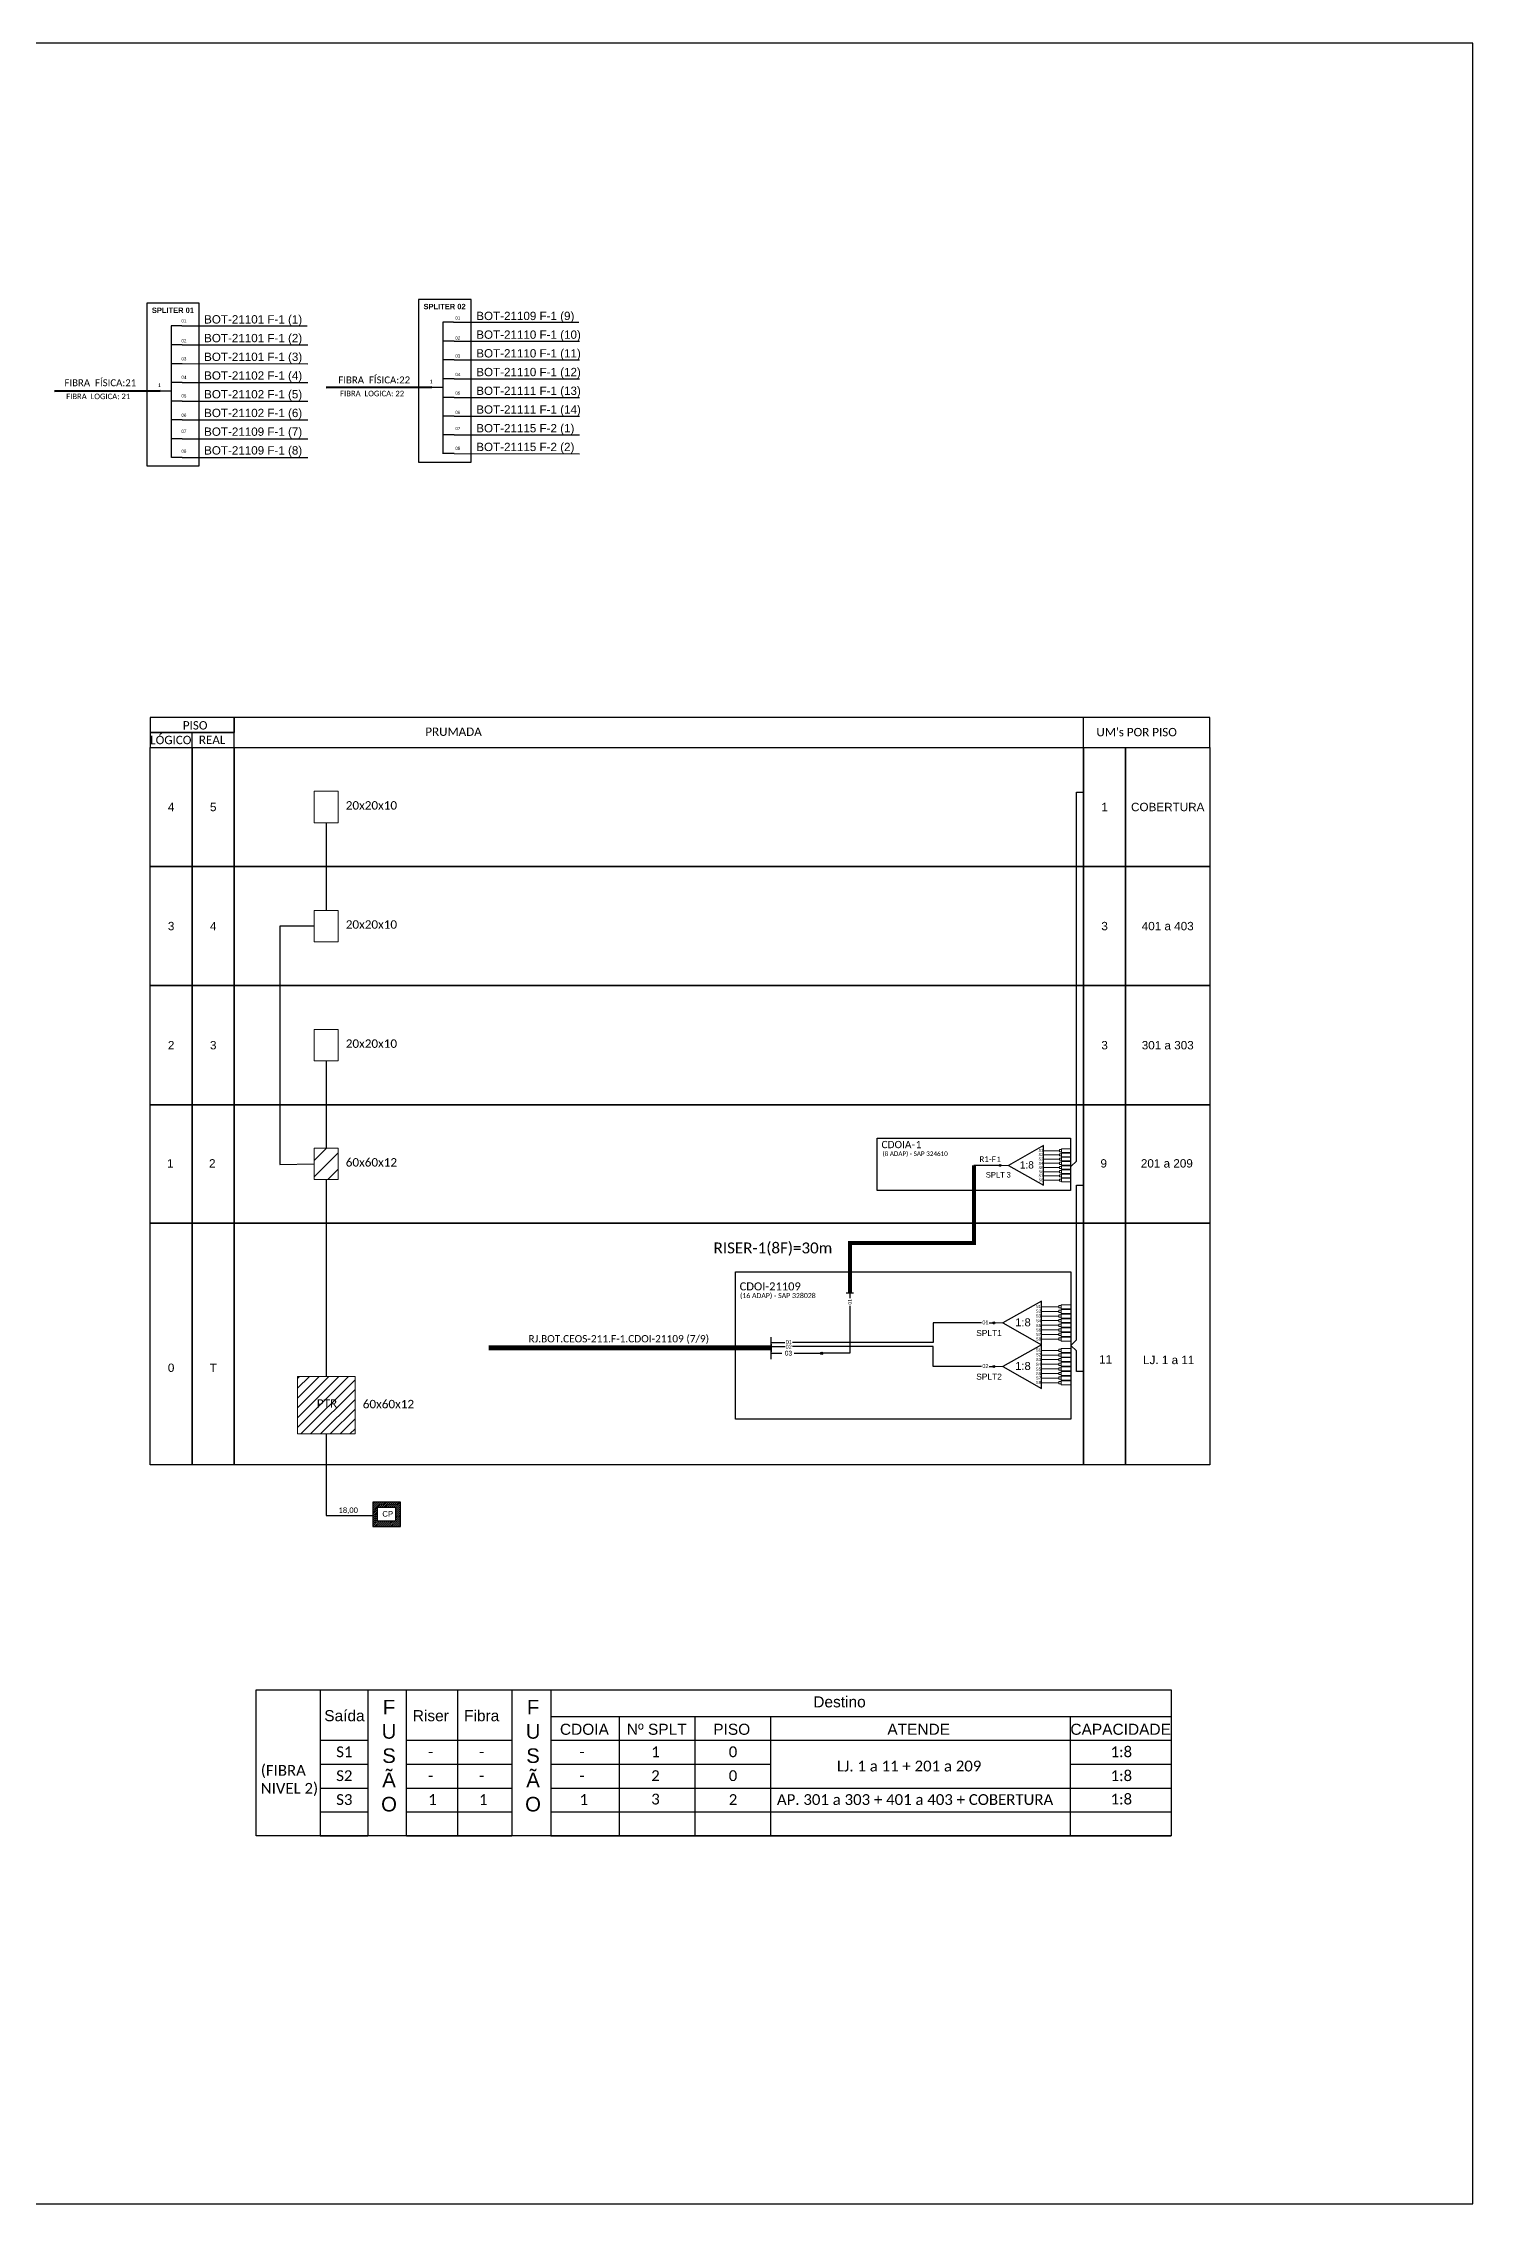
# Model space of a CAD drawing. Extents: x -89 to 749, y 705 to 1299.
# Drawn here: x 356 to 749, y 705 to 1299 of the extents above; entities that cross this region are included whole.
import ezdxf
from ezdxf.enums import TextEntityAlignment as Align

# ---------------------------------------------------------------- set-up
doc = ezdxf.new("R2010")
doc.units = 0
doc.layers.add('10.1-Caixas Subterrâneas', color=5, linetype='Continuous')
doc.styles.add('ARIAL', font='arial.ttf')
doc.styles.get("Standard").update_dxf_attribs({"font": 'arial.ttf'})
doc.styles.add('WMF-Calibri0', font='CALIBRI.TTF')

# ---------------------------------------------------------------- blocks, each defined once
blk = doc.blocks.new('*X58')
at = {"color": 0, "linetype": 'Continuous'}
for p, q in [((-1.25, 0.34099), (-0.49099, 1.1)), ((-1.25, 0.517767), (-0.667767, 1.1)), ((-1.25, 0.694544), (-0.844544, 1.1)), ((-1.25, 0.87132), (-1.02132, 1.1)), ((-1.25, 1.048097), (-1.198097, 1.1)), ((-1.25, 0.164214), (-0.8035, 0.610714)), ((-1.25, -0.012563), (-0.8035, 0.433937)), ((-1.25, -0.18934), (-0.8035, 0.25716)), ((-1.25, -0.366117), (-0.8035, 0.080383)), ((-0.789214, 0.625), (-0.314214, 1.1)), ((-0.612437, 0.625), (-0.137437, 1.1)), ((-0.43566, 0.625), (0.03934, 1.1)), ((-0.258883, 0.625), (0.216117, 1.1)), ((-0.082107, 0.625), (0.392893, 1.1)), ((0.09467, 0.625), (0.56967, 1.1)), ((0.271447, 0.625), (0.746447, 1.1)), ((0.448223, 0.625), (0.923223, 1.1)), ((0.625, 0.625), (1.1, 1.1)), ((0.801777, 0.625), (1.25, 1.073223)), ((0.8035, 0.449947), (1.25, 0.896447)), ((0.8035, 0.27317), (1.25, 0.71967)), ((0.8035, 0.096393), (1.25, 0.542893)), ((0.8035, -0.080383), (1.25, 0.366117)), ((0.8035, -0.25716), (1.25, 0.18934)), ((0.8035, -0.433937), (1.25, 0.012563)), ((-1.25, -0.542893), (-0.8035, -0.096393)), ((-1.25, -0.71967), (-0.8035, -0.27317)), ((-1.25, -0.896447), (-0.8035, -0.449947)), ((-1.25, -1.073223), (-0.801777, -0.625)), ((-1.1, -1.1), (-0.625, -0.625)), ((-0.923223, -1.1), (-0.448223, -0.625)), ((-0.746447, -1.1), (-0.271447, -0.625)), ((-0.56967, -1.1), (-0.09467, -0.625)), ((-0.392893, -1.1), (0.082107, -0.625)), ((-0.216117, -1.1), (0.258883, -0.625)), ((-0.03934, -1.1), (0.43566, -0.625)), ((0.137437, -1.1), (0.612437, -0.625)), ((0.314214, -1.1), (0.789214, -0.625)), ((0.49099, -1.1), (1.25, -0.34099)), ((0.667767, -1.1), (1.25, -0.517767)), ((0.8035, -0.610714), (1.25, -0.164214)), ((0.844544, -1.1), (1.25, -0.694544)), ((1.02132, -1.1), (1.25, -0.87132)), ((1.198097, -1.1), (1.25, -1.048097))]:
    blk.add_line(p, q, dxfattribs=at)
blk = doc.blocks.new('MANHOLE_MQ')
at = {"color": 0, "linetype": 'Continuous'}
for p, q in [((0.00000623, 0.00000569), (-0.00000627, 0.00000569)), ((-0.00000627, 0.00000569), (-0.00000627, -0.00000531)), ((-0.00000404, 0.00000331), (0.00000399, 0.00000331)), ((-0.00000404, -0.00000294), (-0.00000404, 0.00000331)), ((0.00000399, 0.00000331), (0.00000399, -0.00000294)), ((0.00000623, -0.00000531), (0.00000623, 0.00000569)), ((-0.00000627, -0.00000531), (0.00000623, -0.00000531)), ((0.00000399, -0.00000294), (-0.00000404, -0.00000294)), ((0.00000399, -0.00000294), (0.00000399, -0.00000294))]:
    blk.add_line(p, q, dxfattribs=at)
at = {"color": 0, "linetype": 'Continuous', "xscale": 5e-06, "yscale": 5e-06, "zscale": 1e-05}
blk.add_blockref('*X58', (-0.00000002, 0.00000019), dxfattribs=at)
blk = doc.blocks.new('SPLT_1-8_SC-APC')
at = {"color": 1}
blk.add_lwpolyline([(-7.37, -2.1), (-17.04, -7.55), (-7.37, -13), (-7.37, -2.1)], dxfattribs=at)
at = {"color": 3, "lineweight": 0}
for points in [[(-2.99, -3.51), (-7.37, -3.51)], [(-7.37, -4.66), (-2.99, -4.66)], [(-2.41, -3.02), (-2.41, -4)], [(-2.41, -3.02), (0, -3.02)], [(-2.41, -4), (0, -4)], [(-2.41, -4.17), (-2.41, -5.16)], [(-2.41, -4.17), (0, -4.17)], [(-2.41, -5.16), (0, -5.16)], [(-2.41, -5.32), (-2.41, -6.31)], [(-2.41, -5.32), (0, -5.32)], [(-7.37, -5.82), (-2.99, -5.82)], [(-7.37, -6.97), (-2.99, -6.97)], [(-7.37, -8.12), (-2.99, -8.12)], [(-7.37, -9.28), (-2.99, -9.28)], [(-7.37, -10.43), (-2.99, -10.43)], [(-2.41, -6.31), (0, -6.31)], [(-2.41, -6.48), (-2.41, -7.46)], [(-2.41, -6.48), (0, -6.48)], [(-2.41, -7.46), (0, -7.46)], [(-2.41, -7.63), (-2.41, -8.62)], [(-2.41, -7.63), (0, -7.63)], [(-2.41, -8.62), (0, -8.62)], [(-2.41, -8.78), (-2.41, -9.77)], [(-2.41, -8.78), (0, -8.78)], [(-2.41, -9.77), (0, -9.77)], [(-2.41, -9.94), (-2.41, -10.92)], [(-2.41, -9.94), (0, -9.94)], [(-7.37, -11.58), (-2.99, -11.58)], [(-2.41, -10.92), (0, -10.92)], [(-2.41, -11.09), (-2.41, -12.08)], [(-2.41, -11.09), (0, -11.09)], [(-2.41, -12.08), (0, -12.08)]]:
    blk.add_lwpolyline(points, dxfattribs=at)
for points in [[(-2.99, -3.22), (-2.41, -3.22), (-2.41, -3.8), (-2.99, -3.8)], [(-2.99, -4.38), (-2.41, -4.38), (-2.41, -4.95), (-2.99, -4.95)], [(-2.99, -5.53), (-2.41, -5.53), (-2.41, -6.1), (-2.99, -6.1)], [(-2.99, -6.68), (-2.41, -6.68), (-2.41, -7.26), (-2.99, -7.26)], [(-2.99, -7.84), (-2.41, -7.84), (-2.41, -8.41), (-2.99, -8.41)], [(-2.99, -8.99), (-2.41, -8.99), (-2.41, -9.56), (-2.99, -9.56)], [(-2.99, -10.14), (-2.41, -10.14), (-2.41, -10.72), (-2.99, -10.72)], [(-2.99, -11.3), (-2.41, -11.3), (-2.41, -11.87), (-2.99, -11.87)]]:
    blk.add_lwpolyline(points, close=True, dxfattribs=at)
at = {"color": 1, "lineweight": 0}
blk.add_lwpolyline([(-17.04, -7.55), (-19.26, -7.55)], dxfattribs=at)
at = {"color": 1, "style": 'ARIAL'}
for s, height, p in [('S1', 0.75, (-8.74, -3.78)), ('S2', 0.75, (-8.74, -4.97)), ('1:8', 2, (-13.91, -8.4)), ('S3', 0.75, (-8.74, -6.18)), ('S4', 0.75, (-8.74, -7.36)), ('S5', 0.75, (-8.74, -8.57)), ('S6', 0.75, (-8.74, -9.69)), ('S7', 0.75, (-8.74, -10.78)), ('S8', 0.75, (-8.74, -11.9))]:
    blk.add_text(s, height=height, dxfattribs=at).set_placement(p)

msp = doc.modelspace()

# ---------------------------------------------------------------- hatches: boundary and pattern name
h = msp.add_hatch()
h.set_pattern_fill('ANSI31', color=1, style=0)
h.paths.add_polyline_path([(437.2, 995.21), (430.58, 995.21), (430.58, 986.59), (437.2, 986.59)])
h = msp.add_hatch(color=3)
h.dxf.hatch_style = 1
edge = h.paths.add_edge_path()
edge.add_arc((619.28, 990.51), 0.256, 0, 360)
h = msp.add_hatch(color=3)
h.dxf.hatch_style = 1
edge = h.paths.add_edge_path()
edge.add_arc((617.49, 947.19), 0.282, 0, 360)
h = msp.add_hatch(color=3)
h.dxf.hatch_style = 1
edge = h.paths.add_edge_path()
edge.add_arc((570.17, 938.86), 0.32, 0, 360)
h = msp.add_hatch(color=3)
h.dxf.hatch_style = 1
edge = h.paths.add_edge_path()
edge.add_arc((617.49, 935.2), 0.282, 0, 360)
h = msp.add_hatch()
h.set_pattern_fill('ANSI31', color=1, scale=0.6)
h.set_pattern_definition([(45, (-350.6201, 3603.7322), (-1.3470384, 1.3470384), [])])
h.paths.add_polyline_path([(441.79, 916.67), (441.79, 932.48), (425.98, 932.48), (425.98, 916.67)])
h.paths.add_polyline_path([(430.72, 923.3), (437.52, 923.3), (437.52, 926.78), (430.72, 926.78)], flags=24)

# ---------------------------------------------------------------- linework, layer by layer
at = {"color": 7, "linetype": 'Continuous'}
for p, q in [((391.21, 1221.31), (391.21, 1185.11)), ((394.15, 1221.31), (391.21, 1221.31)), ((465.94, 1222.34), (465.94, 1186.14)), ((468.87, 1222.34), (465.94, 1222.34)), ((394.29, 1216.08), (391.36, 1216.08)), ((469.02, 1217.11), (466.09, 1217.11)), ((469.02, 1211.94), (466.09, 1211.94)), ((394.29, 1210.91), (391.36, 1210.91)), ((469.02, 1206.76), (466.09, 1206.76)), ((388.17, 1203.45), (391.2, 1203.45)), ((394.29, 1205.73), (391.36, 1205.73)), ((394.29, 1200.59), (391.36, 1200.59)), ((462.9, 1204.48), (465.93, 1204.48)), ((469.02, 1201.62), (466.09, 1201.62)), ((394.29, 1195.45), (391.36, 1195.45)), ((469.02, 1196.48), (466.09, 1196.48)), ((394.29, 1190.29), (391.36, 1190.29)), ((469.02, 1191.32), (466.09, 1191.32)), ((394.29, 1185.15), (391.36, 1185.15)), ((469.02, 1186.18), (466.09, 1186.18))]:
    msp.add_line(p, q, dxfattribs=at)
at = {"color": 10, "linetype": 'Continuous'}
for p, q in [((394.15, 1221.31), (428.63, 1221.3)), ((468.87, 1222.34), (503.36, 1222.33)), ((394.29, 1216.08), (428.78, 1216.07)), ((469.02, 1217.11), (503.5, 1217.09)), ((469.02, 1211.95), (503.5, 1211.94)), ((394.29, 1210.93), (428.78, 1210.91)), ((469.02, 1206.77), (503.5, 1206.76)), ((394.29, 1205.74), (428.78, 1205.73)), ((394.29, 1200.6), (428.78, 1200.59)), ((469.02, 1201.63), (503.5, 1201.62)), ((394.29, 1195.46), (428.78, 1195.45)), ((469.02, 1196.49), (503.5, 1196.48)), ((394.29, 1190.3), (428.78, 1190.29)), ((469.02, 1191.33), (503.5, 1191.32)), ((394.29, 1185.15), (428.78, 1185.14)), ((469.02, 1186.18), (503.5, 1186.17))]:
    msp.add_line(p, q, dxfattribs=at)
at = {"color": 1, "linetype": 'Continuous', "lineweight": 60}
for p, q in [((388.17, 1203.45), (359.18, 1203.36)), ((462.9, 1204.48), (433.9, 1204.39))]:
    msp.add_line(p, q, dxfattribs=at)
at = {"color": 3}
msp.add_line((556.26, 941.78), (560, 941.78), dxfattribs=at)
at = {"color": 2}
for p, q in [((600.82, 940.68), (562.12, 940.68)), ((600.82, 935.2), (600.82, 940.68)), ((614.1, 935.2), (600.82, 935.2))]:
    msp.add_line(p, q, dxfattribs=at)
for p, q in [((445.28, 846.33), (445.28, 806.2)), ((469.98, 846.33), (469.98, 806.2)), ((484.89, 846.33), (484.89, 806.2)), ((495.61, 846.33), (495.61, 806.2)), ((514.48, 839.03), (514.48, 806.2)), ((535.28, 839.03), (535.28, 806.2)), ((556.04, 839.03), (556.04, 806.2)), ((638.49, 839.03), (638.49, 806.2))]:
    msp.add_line(p, q)
for points in [[(-89.32, 705.02), (749.25, 705.02), (749.25, 1299.02), (-89.32, 1299.02), (-89.32, 705.02)], [(408.57, 1105.41), (676.94, 1105.41), (676.94, 1113.64), (408.57, 1113.64), (408.57, 1113.64), (408.57, 1109.53)], [(642.19, 1105.41), (642.19, 1113.64)], [(397, 1105.41), (397, 1109.53)], [(556.26, 938.86), (559.17, 938.86)], [(562.57, 938.86), (570.17, 938.86), (570.17, 938.86)], [(432.25, 846.33), (432.25, 806.2)], [(456, 806.2), (456, 846.33)], [(495.61, 839.03), (666.27, 839.03)], [(432.25, 832.46), (445.28, 832.46)], [(456, 832.46), (484.89, 832.46)], [(495.61, 832.46), (666.27, 832.46)], [(432.25, 825.9), (445.28, 825.9)], [(456, 825.9), (484.89, 825.9)], [(495.61, 825.9), (556.04, 825.9)], [(638.49, 825.9), (666.27, 825.9)], [(432.25, 819.33), (445.28, 819.33)], [(456, 819.33), (484.89, 819.33)], [(495.61, 819.33), (666.27, 819.33)], [(432.25, 812.77), (445.28, 812.77)], [(456, 812.77), (484.89, 812.77)], [(495.61, 812.77), (666.27, 812.77)], [(432.25, 806.2), (445.28, 806.2)], [(432.25, 806.2), (445.28, 806.2)], [(456, 806.2), (484.89, 806.2)], [(456, 806.2), (484.89, 806.2)], [(495.61, 806.2), (666.27, 806.2)], [(495.61, 806.2), (666.27, 806.2)]]:
    msp.add_lwpolyline(points)
at = {"color": 7}
for points in [[(384.57, 1182.8), (398.97, 1182.8), (398.97, 1227.52), (384.57, 1227.52)], [(459.3, 1183.83), (473.7, 1183.83), (473.7, 1228.55), (459.3, 1228.55)], [(385.43, 1105.41), (397, 1105.41), (397, 1072.67), (385.43, 1072.67)], [(397, 1105.41), (408.57, 1105.41), (408.57, 1072.67), (397, 1072.67)], [(408.57, 1105.41), (642.19, 1105.41), (642.19, 1072.67), (408.57, 1072.67)], [(642.19, 1105.41), (653.76, 1105.41), (653.76, 1072.67), (642.19, 1072.67)], [(653.76, 1105.41), (676.91, 1105.41), (676.91, 1072.67), (653.76, 1072.67)], [(385.43, 1072.67), (397, 1072.67), (397, 1039.93), (385.43, 1039.93)], [(397, 1072.67), (408.57, 1072.67), (408.57, 1039.93), (397, 1039.93)], [(408.57, 1072.67), (642.19, 1072.67), (642.19, 1039.93), (408.57, 1039.93)], [(642.19, 1072.67), (653.76, 1072.67), (653.76, 1039.93), (642.19, 1039.93)], [(653.76, 1072.67), (676.91, 1072.67), (676.91, 1039.93), (653.76, 1039.93)], [(385.43, 1039.93), (397, 1039.93), (397, 1007.18), (385.43, 1007.18)], [(397, 1039.93), (408.57, 1039.93), (408.57, 1007.18), (397, 1007.18)], [(408.57, 1039.93), (642.19, 1039.93), (642.19, 1007.18), (408.57, 1007.18)], [(642.19, 1039.93), (653.76, 1039.93), (653.76, 1007.18), (642.19, 1007.18)], [(653.76, 1039.93), (676.91, 1039.93), (676.91, 1007.18), (653.76, 1007.18)], [(385.43, 1007.18), (397, 1007.18), (397, 974.63), (385.43, 974.63)], [(397, 1007.18), (408.57, 1007.18), (408.57, 974.63), (397, 974.63)], [(408.57, 1007.18), (642.19, 1007.18), (642.19, 974.63), (408.57, 974.63)], [(642.19, 1007.18), (653.76, 1007.18), (653.76, 974.63), (642.19, 974.63)], [(653.76, 1007.18), (676.91, 1007.18), (676.91, 974.63), (653.76, 974.63)], [(385.43, 974.63), (397, 974.63), (397, 908.2), (385.43, 908.2)], [(397, 974.63), (408.57, 974.63), (408.57, 908.2), (397, 908.2)], [(408.57, 974.63), (642.19, 974.63), (642.19, 908.2), (408.57, 908.2)], [(642.19, 974.63), (653.76, 974.63), (653.76, 908.2), (642.19, 908.2)], [(653.76, 974.63), (676.91, 974.63), (676.91, 908.2), (653.76, 908.2)]]:
    msp.add_lwpolyline(points, close=True, dxfattribs=at)
for points in [[(385.43, 1109.53), (408.57, 1109.53), (408.57, 1113.64), (385.43, 1113.64)], [(385.43, 1105.41), (408.57, 1105.41), (408.57, 1109.53), (385.43, 1109.53)], [(414.61, 846.33), (666.27, 846.33), (666.27, 806.2), (414.61, 806.2)]]:
    msp.add_lwpolyline(points, close=True)
at = {"color": 0, "lineweight": 0}
for points in [[(430.58, 1093.35), (437.2, 1093.35), (437.2, 1084.73), (430.58, 1084.73)], [(430.58, 1060.61), (437.2, 1060.61), (437.2, 1051.99), (430.58, 1051.99)], [(430.58, 1027.86), (437.2, 1027.86), (437.2, 1019.24), (430.58, 1019.24)]]:
    msp.add_lwpolyline(points, close=True, dxfattribs=at)
at = {"color": 3}
for points in [[(638.68, 990.21), (640.25, 991.71), (640.25, 1093.11), (642.19, 1093.11)], [(433.89, 1084.73), (433.89, 1060.61)], [(430.58, 1056.3), (421.13, 1056.3), (421.13, 990.77), (430.58, 990.9)], [(433.89, 1019.24), (433.89, 995.21)], [(433.89, 986.59), (433.89, 932.48)], [(642.19, 933.84), (640.25, 933.84), (640.25, 939.5), (638.68, 941.01), (640.25, 942.52), (640.25, 985.04), (642.19, 985.04)], [(614.1, 947.19), (600.82, 947.19), (600.82, 941.78), (562.11, 941.78)], [(616.18, 947.19), (617.49, 947.19)]]:
    msp.add_lwpolyline(points, dxfattribs=at)
at = {"color": 1}
for points in [[(585.44, 997.96), (638.57, 997.96), (638.57, 983.64), (585.44, 983.64)], [(546.46, 961.27), (638.68, 961.27), (638.68, 920.7), (546.46, 920.7)]]:
    msp.add_lwpolyline(points, close=True, dxfattribs=at)
at = {"color": 1, "lineweight": 0}
for points in [[(430.58, 995.21), (437.2, 995.21), (437.2, 986.59), (430.58, 986.59)], [(425.98, 932.48), (441.79, 932.48), (441.79, 916.67), (425.98, 916.67)]]:
    msp.add_lwpolyline(points, close=True, dxfattribs=at)
at = {"color": 5, "const_width": 1.1}
msp.add_lwpolyline([(577.9, 955.45), (577.9, 969.17), (612.02, 969.17), (612.02, 990.51)], dxfattribs=at)
at = {"color": 5}
for points in [[(619.28, 990.51), (612.02, 990.51)], [(577.94, 951.85), (577.92, 938.86), (570.17, 938.86)], [(576.89, 955.45), (578.91, 955.45)], [(577.94, 955.45), (577.94, 954)]]:
    msp.add_lwpolyline(points, dxfattribs=at)
at = {"color": 1, "const_width": 1.36}
msp.add_lwpolyline([(478.51, 940.32), (556.26, 940.31)], dxfattribs=at)
at = {"color": 1}
for points in [[(556.26, 937.19), (556.26, 943.24)], [(556.26, 941.35), (556.26, 939.28)], [(433.89, 916.67), (433.89, 894.27), (446.66, 894.27)]]:
    msp.add_lwpolyline(points, dxfattribs=at)
at = {"color": 2}
for points in [[(556.26, 940.68), (560, 940.68)], [(616.18, 935.2), (617.49, 935.2)]]:
    msp.add_lwpolyline(points, dxfattribs=at)
at = {"color": 3}
for centre, radius in [((619.28, 990.51), 0.256), ((617.49, 947.19), 0.282), ((570.17, 938.86), 0.32), ((617.49, 935.2), 0.282)]:
    msp.add_circle(centre, radius, dxfattribs=at)
at = {"color": 7}
for p in [(385.43, 1007.18), (385.43, 974.63)]:
    msp.add_point(p, dxfattribs=at)

# ---------------------------------------------------------------- block references
at = {"color": 3}
msp.add_blockref('SPLT_1-8_SC-APC', (638.54, 998.05), dxfattribs=at)
at = {"color": 3, "xscale": 1.1, "yscale": 1.1, "zscale": 1.1}
for p in [(638.68, 955.49), (638.68, 943.5)]:
    msp.add_blockref('SPLT_1-8_SC-APC', p, dxfattribs=at)
at = {"layer": '10.1-Caixas Subterrâneas', "color": 30, "xscale": 608779.0713726432, "yscale": 608779.0713726432, "zscale": 608779.0713726432, "rotation": 180.0000000000631}
msp.add_blockref('MANHOLE_MQ', (450.45, 894.73), dxfattribs=at)

# ---------------------------------------------------------------- texts
at = {"style": 'WMF-Calibri0'}
for s, height, p in [('     PISO', 2.3, (390.39, 1110.34)), ('PRUMADA', 2.3, (461.13, 1108.59)), ("UM's POR PISO", 2.3, (645.72, 1108.48)), ('  LÓGICO', 2.3, (383.84, 1106.31)), ('    REAL', 2.3, (395.61, 1106.36)), ('20x20x10', 2.317, (439.25, 1088.32)), ('20x20x10', 2.317, (439.25, 1055.58)), ('20x20x10', 2.317, (439.25, 1022.83)), ('60x60x12', 2.317, (439.25, 990.18)), ('PTR', 2.317, (431.3, 923.89)), ('60x60x12', 2.317, (443.93, 923.72)), ('18,00', 1.5, (437.27, 894.96))]:
    msp.add_text(s, height=height, dxfattribs=at).set_placement(p)
at = {"color": 7, "style": 'ARIAL'}
for s, p in [('4', (391.21, 1089.04)), ('5', (402.79, 1089.04)), ('1', (647.97, 1089.04)), ('COBERTURA', (665.33, 1089.04)), ('3', (391.21, 1056.3)), ('4', (402.79, 1056.3)), ('3', (647.97, 1056.3)), ('401 a 403', (665.33, 1056.3)), ('2', (391.21, 1023.55)), ('3', (402.79, 1023.55)), ('3', (647.97, 1023.55)), ('301 a 303', (665.33, 1023.55)), ('1', (390.97, 991.06)), ('2', (402.54, 991.06)), ('9', (647.73, 991.06)), ('201 a 209', (665.09, 991.06)), ('0', (391.21, 934.87)), ('T', (402.79, 934.87)), ('11', (648.24, 937.18)), ('LJ. 1 a 11', (665.6, 937.02))]:
    msp.add_text(s, height=2.3, dxfattribs=at).set_placement(p, align=Align.MIDDLE_CENTER)
at = {"color": 1, "style": 'WMF-Calibri0'}
for s, height, p in [('CDOIA-', 2, (586.61, 995.24)), ('1', 2, (595.99, 995.24)), ('CDOI-21109', 2.2, (547.59, 956.14)), ('RJ.BOT.CEOS-211.F-1.CDOI-21109 (7/9)', 2, (489.49, 941.85))]:
    msp.add_text(s, height=height, dxfattribs=at).set_placement(p)
for s, height, p in [('(8 ADAP) - SAP 324610', 1.25, (595.86, 993.09)), ('(16 ADAP) - SAP 328028', 1.375, (558.1, 954.02))]:
    msp.add_text(s, height=height, dxfattribs=at).set_placement(p, align=Align.CENTER)
at = {"color": 5, "style": 'WMF-Calibri0'}
for s, height, p in [('R1-F', 1.6, (613.53, 991.43)), ('RISER-1(8F)=30m', 3, (540.42, 966.31))]:
    msp.add_text(s, height=height, dxfattribs=at).set_placement(p)
at = {"color": 5, "style": 'ARIAL'}
msp.add_text('1', height=1.5, dxfattribs=at).set_placement((618.9, 991.4), align=Align.CENTER)
at = {"color": 7, "style": 'ARIAL'}
for s, p in [('SPLT', (617.91, 987.17)), ('3', (621.58, 987.17))]:
    msp.add_text(s, height=1.5, dxfattribs=at).set_placement(p, align=Align.CENTER)
at = {"style": 'ARIAL'}
msp.add_text('01', height=0.992, rotation=90, dxfattribs=at).set_placement((577.93, 953.01), align=Align.MIDDLE_CENTER)
for s, p in [('SPLT1', (616.18, 943.59)), ('SPLT2', (616.18, 931.6))]:
    msp.add_text(s, height=1.65, dxfattribs=at).set_placement(p, align=Align.CENTER)
for s, height, p in [('01', 1.1, (615.19, 947.33)), ('03', 1.323, (561.01, 938.89)), ('02', 1.1, (561.07, 940.65)), ('01', 1.1, (561.11, 941.94)), ('02', 1.1, (615.19, 935.34)), ('Destino', 3.044, (575.05, 843.02)), ('Saída', 3.044, (438.89, 839.22)), ('Riser', 3.044, (462.64, 839.22)), ('Fibra', 3.044, (476.63, 839.22)), ('CDOIA', 3.044, (504.89, 835.48)), ('Nº SPLT', 3.044, (524.79, 835.48)), ('PISO', 3.044, (545.41, 835.48)), ('ATENDE', 3.044, (596.84, 835.48)), ('CAPACIDADE', 3.044, (652.39, 835.48))]:
    msp.add_text(s, height=height, dxfattribs=at).set_placement(p, align=Align.MIDDLE_CENTER)
at = {"color": 7, "style": 'WMF-Calibri0'}
for s, height, p in [('S1', 2.966, (436.62, 827.8)), ('-', 2.97, (461.92, 827.8)), ('-', 2.97, (475.9, 827.8)), ('-', 2.97, (503.54, 827.8)), ('1', 2.97, (523.27, 827.8)), ('0', 2.97, (544.59, 827.8)), ('LJ. 1 a 11 + 201 a 209', 2.9659, (574.35, 823.89)), ('1:8', 2.966, (649.6, 827.8)), ('S2', 2.966, (436.62, 821.24)), ('-', 2.97, (461.92, 821.24)), ('-', 2.97, (475.9, 821.24)), ('-', 2.97, (503.54, 821.24)), ('2', 2.97, (523.27, 821.24)), ('0', 2.97, (544.59, 821.24)), ('1:8', 2.966, (649.6, 821.24)), ('S3', 2.966, (436.62, 814.67)), ('1', 2.97, (461.92, 814.67)), ('1', 2.97, (475.9, 814.67)), ('1', 2.97, (503.54, 814.67)), ('3', 2.97, (523.27, 814.8)), ('2', 2.97, (544.59, 814.67)), ('AP. 301 a 303 + 401 a 403 + COBERTURA', 2.9659, (557.84, 814.67)), ('1:8', 2.966, (649.6, 814.8))]:
    msp.add_text(s, height=height, dxfattribs=at).set_placement(p)
at = {"attachment_point": 5}
for s, insert, char_height, width in [('{\\fArial|b1|i0|c0|p34;\\H1x;\\C10;SPLITER 01}', (391.71, 1225.58), 1.4797, 14.4033), ('\\C10;\\fArial|b1|i0|c0|p34;\\H1x;SPLITER 02', (466.43, 1226.61), 1.4797, 14.4033), ('{\\H0.5787x;\\C7;01 }', (470.07, 1223.47), 1.5244, 28.8065), ('{\\H0.5787x;\\C7;01 }', (394.73, 1222.69), 1.5244, 28.8065), ('{\\H0.5787x;\\C7;02 }', (470.07, 1217.97), 1.5244, 28.8065), ('{\\H0.5787x;\\C7;02 }', (394.73, 1217.18), 1.5244, 28.8065), ('{\\H0.5787x;\\C7;03 }', (394.73, 1212.25), 1.5244, 28.8065), ('{\\H0.5787x;\\C7;03 }', (470.07, 1213.04), 1.5244, 28.8065), ('{\\fCalibri|b0|i0|c0|p34;\\C7;FIBRA  FÍSICA:21}', (371.74, 1205.66), 1.9054, 28.8065), ('{\\H0.5787x;\\C7;04}', (394.73, 1207.17), 1.5244, 28.8065), ('{\\fCalibri|b0|i0|c0|p34;\\C7;FIBRA  FÍSICA:22}', (447.08, 1206.44), 1.9054, 28.8065), ('\\C7;\\fArial|b0|i0|;\\H1.0273588255048;1', (462.76, 1206), 1.4797, 1.4657), ('{\\H0.5787x;\\C7;04}', (470.07, 1207.95), 1.5244, 28.8065), ('{\\fCalibri|b0|i0|c0|p34;\\C7;FIBRA  LOGICA: 21}', (371.16, 1201.92), 1.5244, 28.8065), ('\\C7;\\fArial|b0|i0|;\\H1.0273588255048;1', (388.03, 1204.98), 1.4797, 1.4657), ('{\\H0.5787x;\\C7;05}', (394.73, 1202.04), 1.5244, 28.8065), ('{\\fCalibri|b0|i0|c0|p34;\\C7;FIBRA  LOGICA: 22}', (446.5, 1202.7), 1.5244, 28.8065), ('{\\H0.5787x;\\C7;05}', (470.07, 1202.82), 1.5244, 28.8065), ('{\\H0.5787x;\\C7;06 }', (394.73, 1196.74), 1.5244, 28.8065), ('{\\H0.5787x;\\C7;06 }', (470.07, 1197.52), 1.5244, 28.8065), ('{\\H0.5787x;\\C7;07}', (394.73, 1192.31), 1.5244, 28.8065), ('{\\H0.5787x;\\C7;07}', (470.07, 1193.09), 1.5244, 28.8065), ('{\\H0.5787x;\\C7;08 }', (470.07, 1187.64), 1.5244, 28.8065), ('{\\H0.5787x;\\C7;08 }', (394.73, 1186.85), 1.5244, 28.8065)]:
    msp.add_mtext(s, dxfattribs=dict(at, insert=insert, char_height=char_height, width=width))
at = {"insert": (400.29, 1204.75), "char_height": 2.2865, "attachment_point": 4, "line_spacing_factor": 1.35, "style": 'ARIAL'}
msp.add_mtext('BOT-21101 F-1 (1)\\PBOT-21101 F-1 (2)\\PBOT-21101 F-1 (3)\\PBOT-21102 F-1 (4)\\PBOT-21102 F-1 (5)\\PBOT-21102 F-1 (6)\\P{\\C1;BOT-21109 F-1 (7)}\\PBOT-21109 F-1 (8)', dxfattribs=at)
at = {"insert": (475.15, 1205.7), "char_height": 2.2865, "width": 48.8752, "attachment_point": 4, "line_spacing_factor": 1.35, "style": 'ARIAL'}
msp.add_mtext('{\\C1;BOT-21109 F-1 (9)}\\PBOT-21110 F-1 (10)\\PBOT-21110 F-1 (11)\\PBOT-21110 F-1 (12)\\PBOT-21111 F-1 (13)\\PBOT-21111 F-1 (14)\\PBOT-21115 F-2 (1)\\PBOT-21115 F-2 (2)', dxfattribs=at)
at = {"char_height": 4, "width": 2.5977, "attachment_point": 2, "style": 'ARIAL'}
for insert in [(451.15, 843.56), (490.76, 843.56)]:
    msp.add_mtext('F\\PU\\PS\\PÃ\\PO', dxfattribs=dict(at, insert=insert))
at = {"color": 7, "insert": (415.88, 825.67), "char_height": 2.9659, "width": 16.8313, "attachment_point": 1, "style": 'WMF-Calibri0'}
msp.add_mtext('(FIBRA NIVEL 2)', dxfattribs=at)
at = {"layer": '10.1-Caixas Subterrâneas', "color": 30, "style": 'ARIAL'}
msp.add_text('CP', height=1.523, dxfattribs=at).set_placement((449.31, 893.95))

doc.saveas('drawing.dxf')
